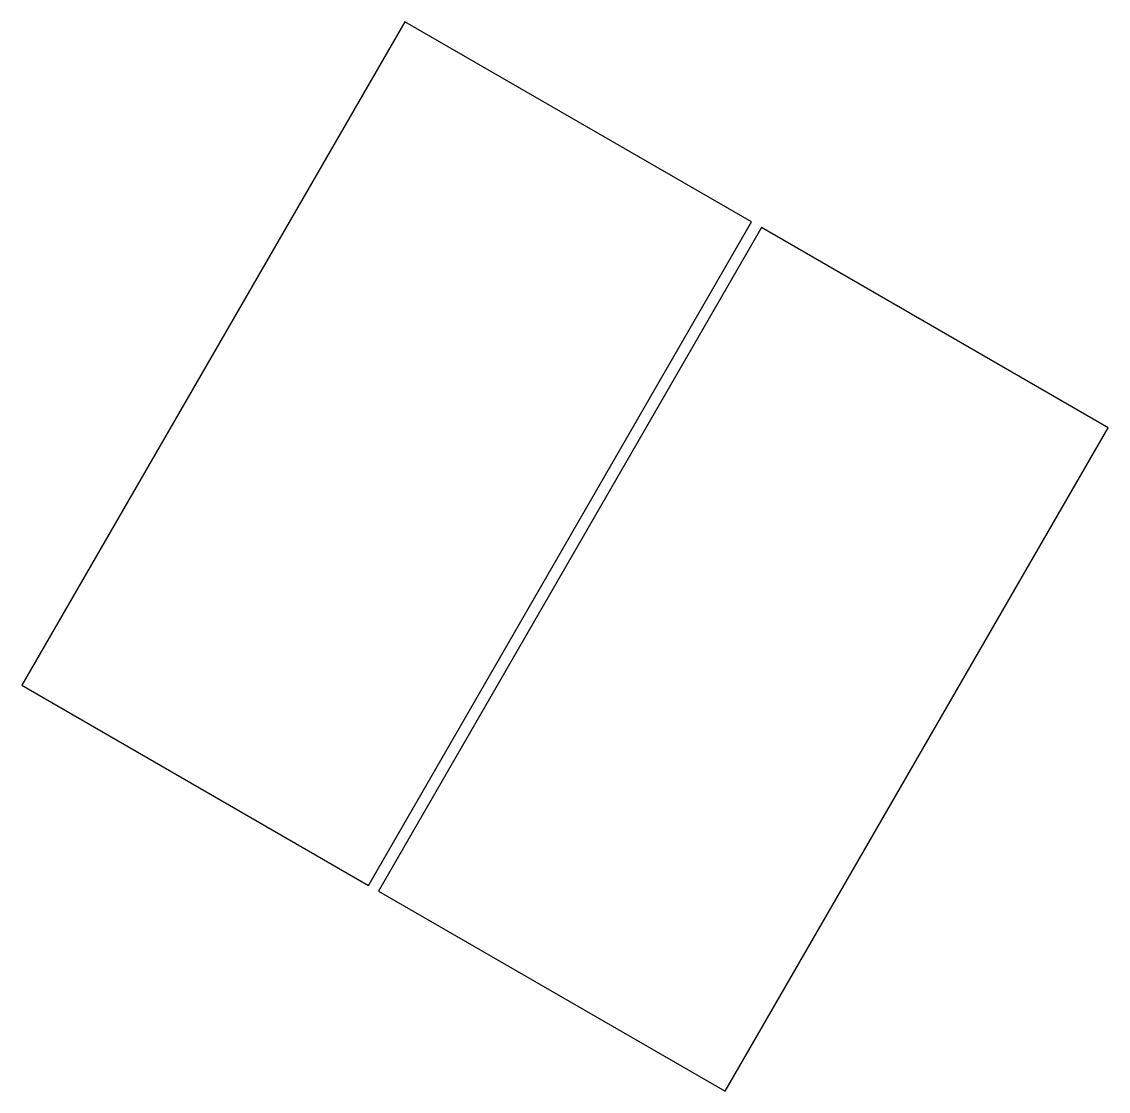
# Model space of a CAD drawing. Header units: millimetres. Extents: x 78.3 to 125.8, y -38.5 to 8.2.
import ezdxf

# ---------------------------------------------------------------- set-up
doc = ezdxf.new("R2010")
doc.units = ezdxf.units.MM

msp = doc.modelspace()

# ---------------------------------------------------------------- linework, layer by layer
for p, q in [((95.047, 8.242), (78.297, -20.77)), ((110.203, -0.508), (95.047, 8.242)), ((93.453, -29.52), (110.203, -0.508)), ((110.636, -0.758), (93.886, -29.77)), ((125.791, -9.508), (110.636, -0.758)), ((109.041, -38.52), (125.791, -9.508)), ((78.297, -20.77), (93.453, -29.52)), ((93.886, -29.77), (109.041, -38.52))]:
    msp.add_line(p, q)

doc.saveas('drawing.dxf')
